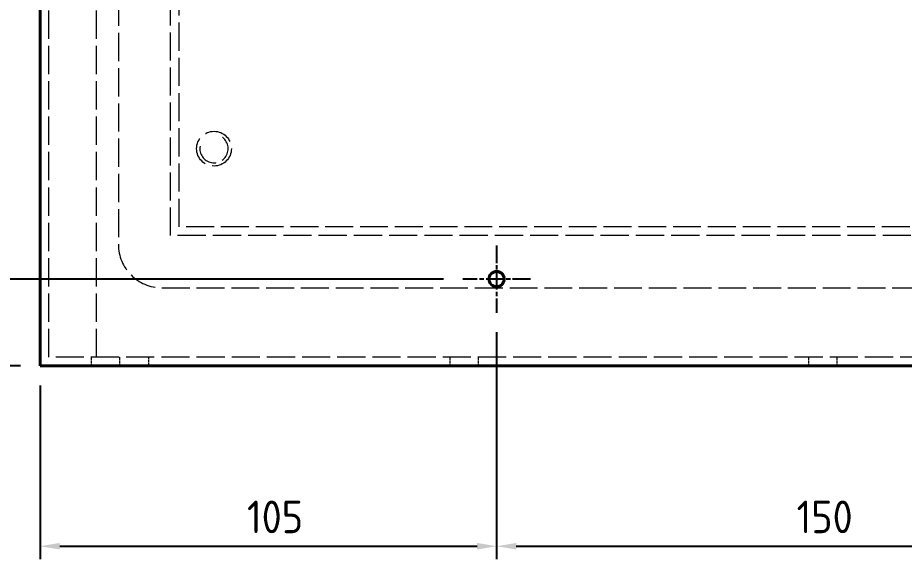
# Model space of a CAD drawing. Header units: millimetres. Extents: x 0 to 2523, y 0 to 1782.
# Drawn here: x 780.1 to 984, y 441.6 to 566.2 of the extents above; entities that cross this region are included whole.
import ezdxf

# ---------------------------------------------------------------- set-up
doc = ezdxf.new("R2010")
doc.units = ezdxf.units.MM
doc.header["$LTSCALE"] = 3
doc.linetypes.add('CHAIN', pattern=[0.3543, 0.2362, -0.0295, 0.0591, -0.0295])
doc.linetypes.add('DASHED', pattern=[0.2067, 0.1654, -0.0413])
for name, color, linetype, lineweight in [('가려진 것(ISO)', 2, 'DASHED', 18), ('가시적인 것(ISO)', 3, 'Continuous', 40), ('중심 표식(ISO)', 1, 'Continuous', 25), ('치수(ISO)', 2, 'Continuous', 25)]:
    doc.layers.add(name, color=color, linetype=linetype, lineweight=lineweight)
doc.styles.add('치수 텍스트_PSTEK_POSCO', font='isocp.shx')
doc.dimstyles.new('치수_PSTEK_POSCO', dxfattribs={"dimscale": 3, "dimtxt": 2.5, "dimasz": 1.5, "dimexe": 1, "dimexo": 1.5, "dimgap": 1, "dimtad": 1, "dimrnd": 1e-08, "dimdsep": 46, "dimtxsty": '치수 텍스트_PSTEK_POSCO', "dimcen": 0.09, "dimdle": 10, "dimclrd": 7, "dimclre": 7, "dimclrt": 2, "dimadec": 1, "dimazin": 2, "dimtfac": 1, "dimtmove": 0, "dimatfit": 3, "dimfxl": 0, "dimtolj": 1, "dimlwd": -1, "dimlwe": -1, "dimarcsym": 0})

# ---------------------------------------------------------------- blocks, each defined once
blk = doc.blocks.new('*D47')
at = {"layer": 'Defpoints', "color": 0, "transparency": 16777216}
for p in [(882.53, 616.07), (749.66, 506.07), (882.53, 506.07)]:
    blk.add_point(p, dxfattribs=at)
at = {"layer": '치수(ISO)', "color": 7, "transparency": 16777216}
for p, q in [((878.03, 616.07), (746.66, 616.07)), ((749.66, 611.57), (749.66, 510.57)), ((878.03, 506.07), (746.66, 506.07))]:
    blk.add_line(p, q, dxfattribs=at)
for points in [[(748.91, 611.57), (750.41, 611.57), (749.66, 616.07)], [(748.91, 510.57), (750.41, 510.57), (749.66, 506.07)]]:
    blk.add_solid(points, dxfattribs=at)
at = {"layer": '치수(ISO)', "color": 2, "transparency": 16777216, "insert": (742.91, 555.81), "char_height": 7.5, "attachment_point": 4, "rotation": 90, "style": '치수 텍스트_PSTEK_POSCO'}
blk.add_mtext('\\A1;110', dxfattribs=at)
blk = doc.blocks.new('*D48')
at = {"layer": 'Defpoints', "color": 0, "transparency": 16777216}
for p in [(890.28, 498.32), (1040.28, 498.32), (1040.28, 444.59)]:
    blk.add_point(p, dxfattribs=at)
at = {"layer": '치수(ISO)', "color": 7, "transparency": 16777216}
for p, q in [((890.28, 493.82), (890.28, 441.59)), ((1040.28, 493.82), (1040.28, 441.59)), ((894.78, 444.59), (1035.78, 444.59))]:
    blk.add_line(p, q, dxfattribs=at)
for points in [[(894.78, 445.34), (894.78, 443.84), (890.28, 444.59)], [(1035.78, 445.34), (1035.78, 443.84), (1040.28, 444.59)]]:
    blk.add_solid(points, dxfattribs=at)
at = {"layer": '치수(ISO)', "color": 2, "transparency": 16777216, "insert": (959.27, 451.34), "char_height": 7.5, "attachment_point": 4, "style": '치수 텍스트_PSTEK_POSCO'}
blk.add_mtext('\\A1;150', dxfattribs=at)
blk = doc.blocks.new('*D49')
at = {"layer": 'Defpoints', "color": 0, "transparency": 16777216}
for p in [(890.28, 498.32), (785.28, 486.07), (890.28, 444.59)]:
    blk.add_point(p, dxfattribs=at)
at = {"layer": '치수(ISO)', "color": 7, "transparency": 16777216}
for p, q in [((890.28, 493.82), (890.28, 441.59)), ((785.28, 481.57), (785.28, 441.59)), ((789.78, 444.59), (885.78, 444.59))]:
    blk.add_line(p, q, dxfattribs=at)
for points in [[(789.78, 445.34), (789.78, 443.84), (785.28, 444.59)], [(885.78, 445.34), (885.78, 443.84), (890.28, 444.59)]]:
    blk.add_solid(points, dxfattribs=at)
at = {"layer": '치수(ISO)', "color": 2, "transparency": 16777216, "insert": (832.87, 451.34), "char_height": 7.5, "attachment_point": 4, "style": '치수 텍스트_PSTEK_POSCO'}
blk.add_mtext('\\A1;105', dxfattribs=at)
blk = doc.blocks.new('*D54')
at = {"layer": 'Defpoints', "color": 0, "transparency": 16777216}
for p in [(752.16, 506.07), (882.53, 506.07), (785.28, 486.07)]:
    blk.add_point(p, dxfattribs=at)
at = {"layer": '치수(ISO)', "color": 7, "transparency": 16777216}
for p, q in [((878.03, 506.07), (749.16, 506.07)), ((752.16, 490.57), (752.16, 501.57)), ((780.78, 486.07), (749.16, 486.07))]:
    blk.add_line(p, q, dxfattribs=at)
for points in [[(751.41, 501.57), (752.91, 501.57), (752.16, 506.07)], [(751.41, 490.57), (752.91, 490.57), (752.16, 486.07)]]:
    blk.add_solid(points, dxfattribs=at)
at = {"layer": '치수(ISO)', "color": 2, "transparency": 16777216, "insert": (745.41, 491.84), "char_height": 7.5, "attachment_point": 4, "rotation": 90, "style": '치수 텍스트_PSTEK_POSCO'}
blk.add_mtext('\\A1;20', dxfattribs=at)

msp = doc.modelspace()

# ---------------------------------------------------------------- linework, layer by layer
at = {"layer": '가려진 것(ISO)', "ltscale": 13.134298}
for p, q in [((787.2766, 488.0669), (787.2766, 1164.0669)), ((798.2766, 488.0669), (798.2766, 1164.0669))]:
    msp.add_line(p, q, dxfattribs=at)
at = {"layer": '가려진 것(ISO)', "ltscale": 13.068692}
msp.add_line((803.2766, 1138.0669), (803.2766, 514.0669), dxfattribs=at)
at = {"layer": '가려진 것(ISO)', "ltscale": 12.984919}
msp.add_line((815.2766, 516.0669), (815.2766, 1136.0669), dxfattribs=at)
at = {"layer": '가려진 것(ISO)', "ltscale": 13.070897}
msp.add_line((817.2766, 518.0669), (817.2766, 1134.0669), dxfattribs=at)
at = {"layer": '가려진 것(ISO)', "ltscale": 12.901145}
for p, q in [((1113.2766, 518.0669), (817.2766, 518.0669)), ((813.2766, 504.0669), (1117.2766, 504.0669))]:
    msp.add_line(p, q, dxfattribs=at)
at = {"layer": '가려진 것(ISO)', "ltscale": 13.075485}
msp.add_line((1115.2766, 516.0669), (815.2766, 516.0669), dxfattribs=at)
at = {"layer": '가려진 것(ISO)', "ltscale": 13.047749}
msp.add_line((1143.2766, 488.0669), (787.2766, 488.0669), dxfattribs=at)
at = {"layer": '가려진 것(ISO)', "ltscale": 1.269698}
for p, q in [((797.0266, 488.0669), (797.0266, 486.0669)), ((803.5266, 488.0669), (803.5266, 486.0669)), ((810.2766, 486.0669), (810.2766, 488.0669)), ((879.5266, 488.0669), (879.5266, 486.0669)), ((886.0266, 488.0669), (886.0266, 486.0669)), ((962.0266, 488.0669), (962.0266, 486.0669)), ((968.5266, 488.0669), (968.5266, 486.0669))]:
    msp.add_line(p, q, dxfattribs=at)
at = {"layer": '가려진 것(ISO)', "ltscale": 13.510047}
msp.add_circle((825.2766, 536.0669), 4, dxfattribs=at)
at = {"layer": '가려진 것(ISO)', "ltscale": 12.371826}
msp.add_arc((825.2766, 536.0669), 3.256, 170, 80, dxfattribs=at)
at = {"layer": '가려진 것(ISO)', "ltscale": 12.665669}
msp.add_arc((813.2766, 514.0669), 10, 180, 270, dxfattribs=at)
at = {"layer": '가시적인 것(ISO)'}
for p, q in [((785.2766, 486.0669), (785.2766, 1166.0669)), ((1145.2766, 486.0669), (785.2766, 486.0669))]:
    msp.add_line(p, q, dxfattribs=at)
msp.add_circle((890.2766, 506.0669), 1.75, dxfattribs=at)
at = {"layer": '중심 표식(ISO)', "linetype": 'CHAIN', "ltscale": 5.741138}
for p, q in [((890.2766, 513.8169), (890.2766, 498.3169)), ((898.0266, 506.0669), (882.5266, 506.0669))]:
    msp.add_line(p, q, dxfattribs=at)

# ---------------------------------------------------------------- dimensions: what is measured, and where the dimension line sits
at = {"layer": '치수(ISO)', "color": 7}
for base, p1, p2, angle, picture, middle in [((749.6638, 506.0669), (882.5266, 616.0669), (882.5266, 506.0669), 90, '*D47', (749.6638, 561.0669)), ((752.1638, 506.0669), (785.2766, 486.0669), (882.5266, 506.0669), 90, '*D54', (752.1638, 496.0669)), ((1040.2766, 444.5857), (890.2766, 498.3169), (1040.2766, 498.3169), 180, '*D48', (965.2766, 444.5857))]:
    dim = msp.add_linear_dim(base=base, p1=p1, p2=p2, angle=angle, dimstyle='치수_PSTEK_POSCO', override={"dimdec": 2, "dimtp": 0, "dimtm": 0, "dimtdec": 2, "dimtofl": 0, "dimatfit": 1}, dxfattribs=at)
    dim.commit()
    dim.dimension.update_dxf_attribs({"geometry": picture, "text_midpoint": middle, "dimtype": 160})
dim = msp.add_linear_dim(base=(890.2766, 444.5857), p1=(785.2766, 486.0669), p2=(890.2766, 498.3169), dimstyle='치수_PSTEK_POSCO', override={"dimdec": 2, "dimtp": 0, "dimtm": 0, "dimtdec": 2, "dimtofl": 0, "dimatfit": 1}, dxfattribs=at)
dim.commit()
dim.dimension.update_dxf_attribs({"geometry": '*D49', "text_midpoint": (839.0266, 444.5857), "dimtype": 160})

doc.saveas('drawing.dxf')
